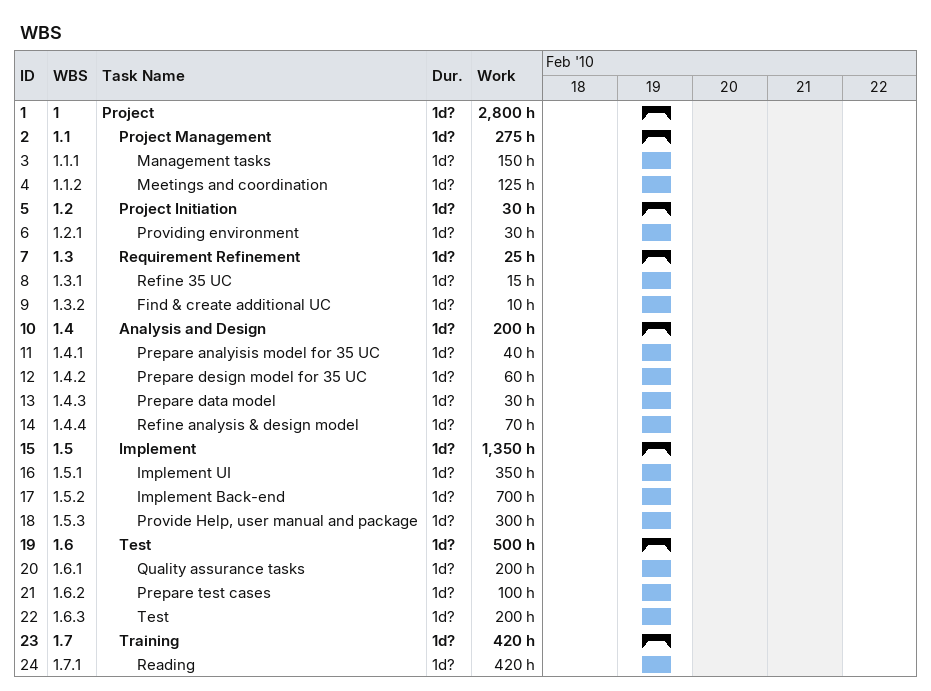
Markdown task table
WBS

| ID | WBS | Task | Duration | Start | Finish | Work (h) |
|---|---|---|---|---|---|---|
| 1 | 1 | **Project** | 1d? | 2010-02-19 | 2010-02-19 | 2800 |
| 2 | 1.1 | **Project Management** | 1d? | 2010-02-19 | 2010-02-19 | 275 |
| 3 | 1.1.1 | Management tasks | 1d? | 2010-02-19 | 2010-02-19 | 150 |
| 4 | 1.1.2 | Meetings and coordination | 1d? | 2010-02-19 | 2010-02-19 | 125 |
| 5 | 1.2 | **Project Initiation** | 1d? | 2010-02-19 | 2010-02-19 | 30 |
| 6 | 1.2.1 | Providing environment | 1d? | 2010-02-19 | 2010-02-19 | 30 |
| 7 | 1.3 | **Requirement Refinement** | 1d? | 2010-02-19 | 2010-02-19 | 25 |
| 8 | 1.3.1 | Refine 35 UC | 1d? | 2010-02-19 | 2010-02-19 | 15 |
| 9 | 1.3.2 | Find & create additional UC | 1d? | 2010-02-19 | 2010-02-19 | 10 |
| 10 | 1.4 | **Analysis and Design** | 1d? | 2010-02-19 | 2010-02-19 | 200 |
| 11 | 1.4.1 | Prepare analyisis model for 35 UC | 1d? | 2010-02-19 | 2010-02-19 | 40 |
| 12 | 1.4.2 | Prepare design model for 35 UC | 1d? | 2010-02-19 | 2010-02-19 | 60 |
| 13 | 1.4.3 | Prepare data model | 1d? | 2010-02-19 | 2010-02-19 | 30 |
| 14 | 1.4.4 | Refine analysis & design model | 1d? | 2010-02-19 | 2010-02-19 | 70 |
| 15 | 1.5 | **Implement** | 1d? | 2010-02-19 | 2010-02-19 | 1350 |
| 16 | 1.5.1 | Implement UI | 1d? | 2010-02-19 | 2010-02-19 | 350 |
| 17 | 1.5.2 | Implement Back-end | 1d? | 2010-02-19 | 2010-02-19 | 700 |
| 18 | 1.5.3 | Provide Help, user manual and package | 1d? | 2010-02-19 | 2010-02-19 | 300 |
| 19 | 1.6 | **Test** | 1d? | 2010-02-19 | 2010-02-19 | 500 |
| 20 | 1.6.1 | Quality assurance tasks | 1d? | 2010-02-19 | 2010-02-19 | 200 |
| 21 | 1.6.2 | Prepare test cases | 1d? | 2010-02-19 | 2010-02-19 | 100 |
| 22 | 1.6.3 | Test | 1d? | 2010-02-19 | 2010-02-19 | 200 |
| 23 | 1.7 | **Training** | 1d? | 2010-02-19 | 2010-02-19 | 420 |
| 24 | 1.7.1 | Reading | 1d? | 2010-02-19 | 2010-02-19 | 420 |
